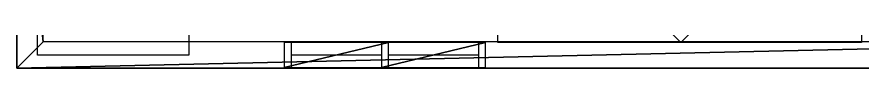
# Model space of a CAD drawing. Header units: millimetres. Extents: x 245 to 2830, y 44 to 1976.
# Drawn here: x 1743.7 to 2237.4, y 543.6 to 559 of the extents above; entities that cross this region are included whole.
import ezdxf

# ---------------------------------------------------------------- set-up
doc = ezdxf.new("R2010")
doc.units = ezdxf.units.MM
doc.layers.add('FloorPlan-page-1', color=7, linetype='Continuous')

msp = doc.modelspace()

# ---------------------------------------------------------------- linework, layer by layer
at = {"layer": 'FloorPlan-page-1', "color": 7, "true_color": 0x000000}
for p, q in [((2024.55, 558.65), (2024.55, 776.62)), ((2237.1, 776.62), (2237.1, 558.65)), ((1743.72, 543.69), (1743.72, 703.65)), ((1755.82, 551.29), (1755.82, 657.81)), ((1844.08, 657.81), (1844.08, 551.29)), ((1960.7, 558.65), (1899.9, 558.65)), ((1899.9, 558.65), (1899.9, 543.96)), ((1960.7, 558.65), (1899.9, 558.65)), ((1899.9, 558.65), (1899.9, 543.96)), ((1903.82, 558.65), (1903.82, 543.96)), ((1956.66, 558.65), (1956.66, 543.96)), ((2017.43, 558.65), (1956.66, 558.65)), ((1956.66, 558.65), (1956.66, 543.96)), ((2017.43, 558.65), (1956.66, 558.65)), ((1956.66, 558.65), (1956.66, 543.96)), ((1960.55, 558.65), (1960.55, 543.96)), ((1960.7, 543.96), (1960.7, 558.65)), ((1960.7, 543.96), (1960.7, 558.65)), ((2013.39, 558.65), (2013.39, 543.96)), ((2017.43, 543.96), (2017.43, 558.65)), ((2017.43, 543.96), (2017.43, 558.65)), ((2237.1, 558.65), (2024.55, 558.65)), ((1844.08, 551.29), (1755.82, 551.29)), ((1956.66, 551.29), (1903.82, 551.29)), ((2013.39, 551.29), (1960.55, 551.29)), ((2439.26, 543.69), (1743.72, 543.69)), ((1899.9, 543.96), (1960.7, 543.96)), ((1899.9, 543.96), (1960.7, 543.96)), ((1956.66, 543.96), (2017.43, 543.96)), ((1956.66, 543.96), (2017.43, 543.96))]:
    msp.add_line(p, q, dxfattribs=at)
for points in [[(1759.03, 558.95, -0.05), (1759.03, 718.91, -0.05), (1743.73, 703.61, -0.05)], [(1759.03, 558.95, -0.05), (1743.73, 703.61, -0.05), (1743.73, 543.62, -0.05)], [(2131.48, 558.64, -0.05), (2142.21, 569.38, -0.05), (2120.71, 569.38, -0.05)], [(2423.93, 558.95, -0.05), (1759.03, 558.95, -0.05), (1743.73, 543.62, -0.05)], [(2423.93, 558.95, -0.05), (1743.73, 543.62, -0.05), (2439.24, 543.62, -0.05)]]:
    msp.add_3dface(points, dxfattribs=at)
at = {"layer": 'FloorPlan-page-1', "color": 7, "true_color": 0xf0f0ff}
for points in [[(1899.9, 543.99, -0.05), (1960.7, 543.99, -0.05), (1960.7, 558.68, -0.05)], [(1960.7, 558.68, -0.05), (1899.9, 558.68, -0.05), (1899.9, 543.99, -0.05)], [(1899.9, 543.99, -0.05), (1960.7, 543.99, -0.05), (1960.7, 558.68, -0.05)], [(1960.7, 558.68, -0.05), (1899.9, 558.68, -0.05), (1899.9, 543.99, -0.05)], [(1956.66, 543.99, -0.05), (2017.43, 543.99, -0.05), (2017.43, 558.68, -0.05)], [(2017.43, 558.68, -0.05), (1956.66, 558.68, -0.05), (1956.66, 543.99, -0.05)], [(1956.66, 543.99, -0.05), (2017.43, 543.99, -0.05), (2017.43, 558.68, -0.05)], [(2017.43, 558.68, -0.05), (1956.66, 558.68, -0.05), (1956.66, 543.99, -0.05)]]:
    msp.add_3dface(points, dxfattribs=at)

doc.saveas('drawing.dxf')
